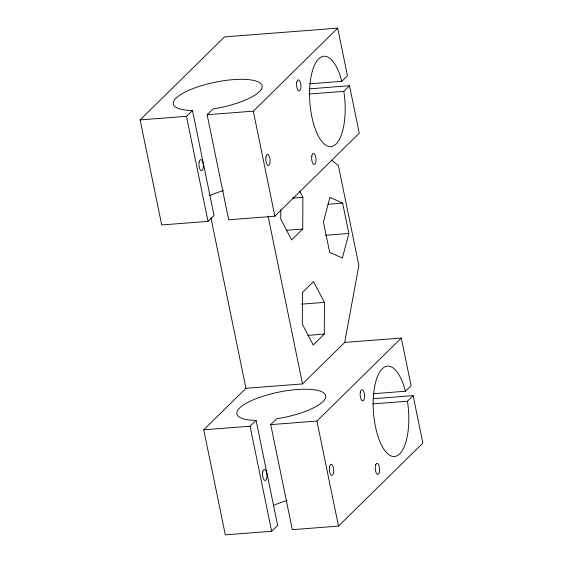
<?xml version="1.0" encoding="UTF-8"?>
<svg xmlns="http://www.w3.org/2000/svg" width="563" height="563" viewBox="0 0 563 563"><rect width="100%" height="100%" fill="white"/><g stroke="black" fill="none" stroke-linecap="round" stroke-linejoin="round"><path stroke-width="0.84" d="M280.782 209.689L280.74 219.113L291.669 239.929L302.739 229.035L302.887 197.331L299.65 191.16M324.302 334.084L324.45 302.38L313.521 281.563L302.451 292.457L302.303 324.161L313.232 344.978L324.302 334.084L307.764 335.365M373.079 398.731L413.122 395.634L422.869 443.088L338.49 526.102L292.31 529.67L270.747 424.622L276.658 418.809A45.322 12.949 -11.6 0 0 324.562 393.65A45.322 12.949 -11.6 0 0 257.326 398.203A45.322 12.949 -11.6 0 0 253.836 420.357L256.095 420.399L277.658 525.448L271.64 531.268L225.313 534.85L203.743 429.801L245.932 388.294L302.521 383.924L344.711 342.417L358.863 265.363L338.377 165.571L331.508 160.188M348.856 233.462L342.381 258.058L329.679 252.323L323.451 221.998L329.932 197.402L342.628 203.137L348.856 233.462L325.351 235.278M309.467 88.834L349.51 85.738L359.257 133.199L274.878 216.213L228.698 219.781L207.135 114.732L213.046 108.919A45.322 12.949 -11.6 0 0 260.95 83.753A45.322 12.949 -11.6 0 0 193.714 88.307A45.322 12.949 -11.6 0 0 190.224 110.461L192.483 110.503L214.046 215.552L208.029 221.379L161.701 224.954L140.131 119.912L224.51 36.898L337.687 28.15L347.462 75.766L341.79 81.346L309.58 83.838M207.135 114.732L253.315 111.164L337.687 28.15M309.003 94.028L343.824 91.333L349.51 85.738M270.747 424.622L316.927 421.054L401.299 338.046L411.074 385.662L405.402 391.236L373.192 393.727M372.615 403.917L407.436 401.229L413.122 395.634M140.131 119.912L186.466 116.33L192.483 110.503M203.743 429.801L250.078 426.219L256.095 420.399M292.436 198.134L302.887 197.331M327.828 204.278L342.628 203.137M286.201 230.316L302.739 229.035M301.81 304.126L324.45 302.38M344.711 342.417L401.299 338.046M341.79 81.346L341.713 80.995A45.322 17.523 85.6 0 0 311.944 72.634A45.322 17.523 85.6 0 0 325.393 144.888A45.322 17.523 85.6 0 0 344.401 95.464L343.824 91.333M405.402 391.236L405.325 390.891A45.322 17.523 85.6 0 0 375.549 382.53A45.322 17.523 85.6 0 0 389.005 454.777A45.322 17.523 85.6 0 0 408.013 405.353L407.436 401.229M253.315 111.164L274.878 216.213M316.927 421.054L338.49 526.102M268.072 216.086L302.521 383.924M210.956 217.881L245.932 388.294M186.466 116.33L208.029 221.379M250.078 426.219L271.64 531.268M273.329 505.546A45.322 12.949 -11.6 0 1 287.053 500.5M209.718 195.65A45.322 12.949 -11.6 0 1 223.441 190.604M262.724 471.949A5.595 2.196 85.7 0 0 265.011 480.542A5.595 2.196 85.7 0 0 266.559 472.406A5.595 2.196 85.7 0 0 262.724 471.949M199.091 162.25A5.595 2.196 85.7 0 0 201.484 170.695A5.595 2.196 85.7 0 0 202.912 162.397A5.595 2.196 85.7 0 0 199.091 162.25M329.517 466.79A5.595 2.161 85.6 0 0 331.804 475.383A5.595 2.161 85.6 0 0 333.303 467.248A5.595 2.161 85.6 0 0 329.517 466.79M265.891 157.091A5.595 2.161 85.6 0 0 268.269 165.536A5.595 2.161 85.6 0 0 269.656 157.239A5.595 2.161 85.6 0 0 265.891 157.091M296.715 82.395A5.595 2.161 85.6 0 0 298.995 90.988A5.595 2.161 85.6 0 0 300.494 82.86A5.595 2.161 85.6 0 0 296.715 82.395M311.803 155.965A5.595 2.161 85.6 0 0 314.105 164.523A5.595 2.161 85.6 0 0 315.583 156.359A5.595 2.161 85.6 0 0 311.803 155.965M375.739 464.637A5.595 2.161 85.6 0 0 377.09 474.123A5.595 2.161 85.6 0 0 379.497 467.762A5.595 2.161 85.6 0 0 375.739 464.637M360.327 392.291A5.595 2.161 85.6 0 0 362.607 400.884A5.595 2.161 85.6 0 0 364.106 392.749A5.595 2.161 85.6 0 0 360.327 392.291"/></g></svg>
